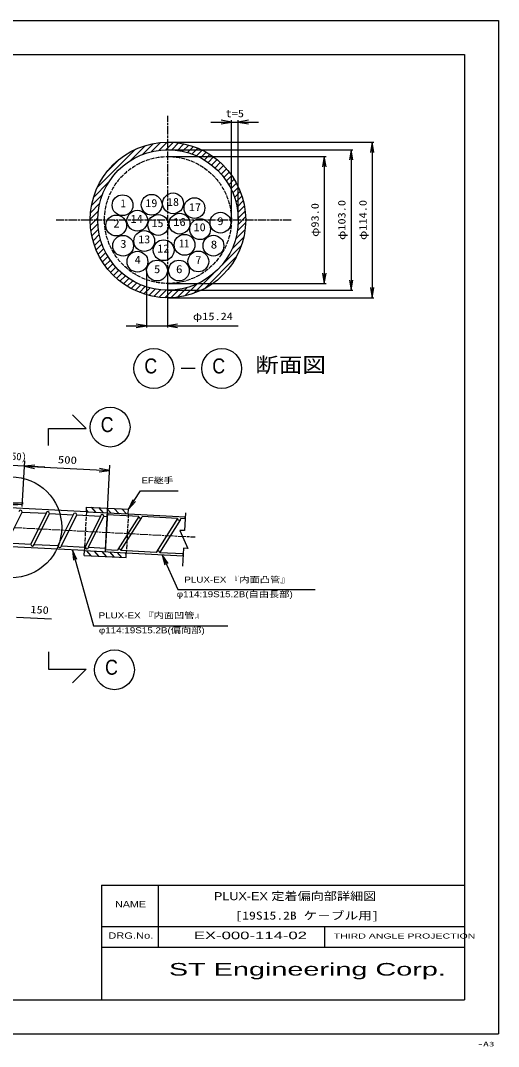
# Model space of a CAD drawing. Units: millimetres, scale not verified. Extents: x -610 to 1490, y -8197 to -6693.
# Drawn here: x 789 to 1490, y -8197 to -6693 of the extents above; entities that cross this region are included whole.
import ezdxf
from ezdxf.enums import TextEntityAlignment as Align

# ---------------------------------------------------------------- set-up
doc = ezdxf.new("R2010")
doc.units = ezdxf.units.MM
doc.linetypes.add('CHAIN', pattern=[18.5, 12, -1.5, 3.5, -1.5])
doc.linetypes.add('DASHED', pattern=[7.5, 6, -1.5])
for name, color, linetype, lineweight in [('0_2', 2, 'Continuous', 25), ('1外形線', 7, 'Continuous', 25), ('4中心線', 1, 'CHAIN', 25), ('6寸法線', 4, 'Continuous', 25), ('7枠', 7, 'DASHED', 25), ('外形線', 7, 'Continuous', 25)]:
    doc.layers.add(name, color=color, linetype=linetype, lineweight=lineweight)
doc.styles.add('Arial', font='')
doc.styles.add('txt', font='')
doc.styles.add('ＭＳ ゴシック', font='')
doc.styles.add('ＭＳ Ｐゴシック', font='')
doc.styles.get('Arial').set_extended_font_data('Arial')
doc.styles.get('txt').set_extended_font_data('txt')
doc.styles.get('ＭＳ ゴシック').set_extended_font_data('MS Gothic')
doc.styles.get('ＭＳ Ｐゴシック').set_extended_font_data('MS PGothic')

# ---------------------------------------------------------------- blocks, each defined once
blk = doc.blocks.new('open_arrow')
at = {"color": 0, "linetype": 'Continuous', "lineweight": -2}
blk.add_lwpolyline([(7.5, 1.25), (0, 0), (7.5, -1.25)], dxfattribs=at)
blk = doc.blocks.new('CUT')
at = {"color": 7, "linetype": 'Continuous', "lineweight": 25}
blk.add_lwpolyline([(6, 0), (2, 0), (2, 1), (-2, -1), (-2, 0), (-6, 0)], dxfattribs=at)

msp = doc.modelspace()

# ---------------------------------------------------------------- hatches: boundary and pattern name
at = {"layer": '1外形線'}
msp.add_hatch(color=256, dxfattribs=at).paths.add_polyline_path([(791.905, -7402.211), (792.035, -7399.714, -0.0263), (739.463, -7399.727), (617.131, -7393.316), (617, -7395.812), (739.332, -7402.223, 0.0263)])

# ---------------------------------------------------------------- linework, layer by layer
for p, q in [((901.629, -6938.135), (957.702, -6882.061)), ((950.002, -6898.742), (972.164, -6876.58)), ((968.13, -6889.594), (984.064, -6873.66)), ((981.178, -6885.526), (994.524, -6872.18)), ((992.177, -6883.507), (1004.002, -6871.682)), ((1001.936, -6882.728), (1012.743, -6871.922)), ((1010.819, -6882.826), (1020.891, -6872.754)), ((1019.024, -6883.601), (1028.543, -6874.082)), ((1026.676, -6884.93), (1035.768, -6875.838)), ((1033.856, -6886.73), (1042.612, -6877.974)), ((1040.623, -6888.943), (1049.112, -6880.454)), ((1047.019, -6891.528), (1055.295, -6883.251)), ((915.838, -6914.945), (934.513, -6896.27)), ((1053.073, -6894.454), (1061.183, -6886.344)), ((1058.808, -6897.699), (1066.79, -6889.717)), ((1064.241, -6901.246), (1072.128, -6893.359)), ((1069.384, -6905.084), (1077.207, -6897.26)), ((1074.244, -6909.204), (1082.031, -6901.416)), ((1078.826, -6913.602), (1086.604, -6905.824)), ((1083.131, -6918.277), (1090.927, -6910.481)), ((1087.157, -6923.232), (1094.998, -6915.39)), ((896.148, -6952.596), (918.31, -6930.434)), ((1090.897, -6928.471), (1098.813, -6920.555)), ((1094.345, -6934.004), (1102.366, -6925.983)), ((1097.485, -6939.844), (1105.646, -6931.683)), ((1100.299, -6946.01), (1108.642, -6937.668)), ((1102.763, -6952.527), (1111.335, -6943.955)), ((893.228, -6964.496), (909.162, -6948.562)), ((1104.842, -6959.428), (1113.702, -6950.568)), ((1106.491, -6966.759), (1115.715, -6957.535)), ((891.25, -6984.435), (903.075, -6972.609)), ((891.748, -6974.956), (905.094, -6961.611)), ((1107.644, -6974.586), (1117.333, -6964.897)), ((1108.208, -6983.002), (1118.503, -6972.708)), ((891.49, -6993.175), (902.296, -6982.369)), ((892.322, -7001.323), (902.394, -6991.251)), ((1106.897, -7002.275), (1119.161, -6990.011)), ((1108.039, -6992.152), (1119.149, -6981.042)), ((893.65, -7008.976), (903.169, -6999.456)), ((1104.32, -7013.832), (1118.367, -6999.785)), ((895.406, -7016.2), (904.498, -7007.108)), ((897.542, -7023.044), (906.297, -7014.289)), ((900.022, -7029.544), (908.51, -7021.056)), ((1099.156, -7027.975), (1116.471, -7010.66)), ((902.819, -7035.728), (911.095, -7027.451)), ((905.912, -7041.615), (914.022, -7033.505)), ((1083.688, -7052.424), (1112.878, -7023.234)), ((909.285, -7047.222), (917.267, -7039.24)), ((912.926, -7052.561), (920.814, -7044.673)), ((916.828, -7057.639), (924.652, -7049.816)), ((1058.759, -7086.334), (1105.901, -7039.191)), ((920.984, -7062.464), (928.772, -7054.676)), ((925.391, -7067.037), (933.17, -7059.258)), ((930.049, -7071.36), (937.845, -7063.563)), ((1042.801, -7093.311), (1071.991, -7064.121)), ((934.958, -7075.431), (942.8, -7067.589)), ((940.123, -7079.246), (948.039, -7071.33)), ((945.551, -7082.798), (953.572, -7074.777)), ((951.251, -7086.079), (959.412, -7077.917)), ((957.235, -7089.074), (965.578, -7080.732)), ((1030.228, -7096.904), (1047.543, -7079.589)), ((963.523, -7091.767), (972.094, -7083.195)), ((970.135, -7094.135), (978.995, -7085.275)), ((977.103, -7096.148), (986.327, -7086.923)), ((984.465, -7097.766), (994.154, -7088.077)), ((992.275, -7098.935), (1002.57, -7088.641)), ((1000.61, -7099.581), (1011.719, -7088.472)), ((1009.578, -7099.593), (1021.842, -7087.329)), ((1019.353, -7098.799), (1033.399, -7084.752)), ((1024.543, -7202.718), (1045.062, -7202.718)), ((865.364, -7271.31), (885.364, -7291.31)), ((830.364, -7316.31), (830.364, -7291.31)), ((830.364, -7291.31), (885.364, -7291.31)), ((824.786, -7348.025), (739.902, -7343.577)), ((791.739, -7405.378), (795.245, -7338.466)), ((791.739, -7405.378), (795.245, -7338.466)), ((794.827, -7346.455), (919.655, -7352.997)), ((913.584, -7468.842), (920.074, -7345.008)), ((885.702, -7413.307), (616.821, -7399.215)), ((791.905, -7402.211), (792.035, -7399.714)), ((792.035, -7399.714), (791.905, -7402.211)), ((769.169, -7459.021), (791.576, -7413.631)), ((791.576, -7413.631), (826.528, -7415.463)), ((826.528, -7415.463), (804.121, -7460.852)), ((809.115, -7461.114), (831.521, -7415.725)), ((831.521, -7415.725), (866.473, -7417.556)), ((866.473, -7417.556), (844.067, -7462.946)), ((849.06, -7463.208), (871.466, -7417.818)), ((871.466, -7417.818), (906.418, -7419.65)), ((906.418, -7419.65), (884.012, -7465.039)), ((885.702, -7413.307), (947.118, -7416.526)), ((885.702, -7413.307), (947.118, -7416.526)), ((889.005, -7465.301), (911.411, -7419.911)), ((911.411, -7419.911), (916.136, -7420.159)), ((916.41, -7414.916), (913.427, -7471.838)), ((916.41, -7414.916), (913.427, -7471.838)), ((962.388, -7420.08), (916.266, -7417.662)), ((962.388, -7420.08), (931.615, -7468.814)), ((936.225, -7470.279), (966.999, -7421.545)), ((947.118, -7416.526), (1030.434, -7420.892)), ((947.118, -7416.526), (1030.434, -7420.892)), ((1019.31, -7423.063), (967.381, -7420.341)), ((1019.31, -7423.063), (988.537, -7471.797)), ((993.147, -7473.262), (1023.921, -7424.528)), ((1030.29, -7423.638), (1024.303, -7423.324)), ((1030.29, -7423.638), (1030.434, -7420.892)), ((882.719, -7470.229), (613.838, -7456.137)), ((769.169, -7459.021), (804.121, -7460.852)), ((809.115, -7461.114), (844.067, -7462.946)), ((849.06, -7463.208), (884.012, -7465.039)), ((882.719, -7470.229), (944.135, -7473.447)), ((882.719, -7470.229), (944.135, -7473.447)), ((889.005, -7465.301), (913.702, -7466.595)), ((931.232, -7470.017), (913.571, -7469.092)), ((988.154, -7473.001), (936.225, -7470.279)), ((944.135, -7473.447), (1027.451, -7477.814)), ((944.135, -7473.447), (1027.451, -7477.814)), ((1027.595, -7475.068), (993.147, -7473.262)), ((1027.451, -7477.814), (1027.595, -7475.068)), ((830.364, -7618.741), (830.364, -7643.741)), ((830.364, -7643.741), (885.364, -7643.741)), ((865.364, -7663.741), (885.364, -7643.741)), ((907.825, -7960.714), (1439.809, -7960.714)), ((907.825, -7960.714), (907.825, -8128.348)), ((991.07, -7960.714), (991.07, -8051.256)), ((907.825, -8021.075), (1439.809, -8021.075)), ((1234.763, -8021.075), (1234.763, -8051.256)), ((907.825, -8051.256), (1439.809, -8051.256))]:
    msp.add_line(p, q, dxfattribs=at)
at = {"layer": '1外形線', "color": 2}
msp.add_line((783.237, -7567.601), (834.74, -7570.3), dxfattribs=at)
at = {"layer": '1外形線'}
for points in [[(947.485, -7409.535), (965.24, -7382.8), (1020.231, -7382.8)], [(865.112, -7469.306), (896.288, -7580.212), (1093.093, -7580.212)], [(996.929, -7476.214), (1019.947, -7527.286), (1221.298, -7527.286)]]:
    msp.add_lwpolyline(points, dxfattribs=at)
for centre, radius in [((1005.243, -6985.675), 114), ((1005.243, -6985.675), 103), ((984.434, -7203.289), 29.215), ((1084.041, -7203.289), 29.215), ((920.486, -7289.187), 29.215), ((775.379, -7436.064), 74.076), ((926.839, -7644.842), 29.215)]:
    msp.add_circle(centre, radius, dxfattribs=at)
for centre, radius, start, end in [((765.5, -6902.909), 500, 267, 273.02717), ((765.631, -6900.412), 500, 267, 273.02717), ((789.079, -7413.5), 2.5, 357, 177), ((829.024, -7415.594), 2.5, 357, 177), ((868.969, -7417.687), 2.5, 357, 177), ((908.915, -7419.781), 2.5, 357, 177), ((964.885, -7420.21), 2.5, 177, 357), ((1021.807, -7423.194), 2.5, 177, 357), ((806.618, -7460.983), 2.5, 177, 357), ((846.563, -7463.077), 2.5, 177, 357), ((886.508, -7465.17), 2.5, 177, 357), ((933.729, -7470.148), 2.5, 357, 177), ((990.65, -7473.131), 2.5, 357, 177)]:
    msp.add_arc(centre, radius, start, end, dxfattribs=at)
at = {"layer": '4中心線'}
for p, q in [((1005.243, -7137.881), (1005.243, -6832.794)), ((841.178, -6985.675), (1186.06, -6985.675)), ((336.216, -7413.049), (1045.314, -7450.211))]:
    msp.add_line(p, q, dxfattribs=at)
at = {"layer": '6寸法線'}
for p, q in [((885.702, -7413.307), (886.069, -7406.317)), ((888.376, -7413.447), (885.843, -7410.633)), ((886.069, -7406.317), (947.485, -7409.535)), ((899.586, -7414.035), (892.962, -7406.678)), ((910.796, -7414.622), (904.172, -7407.265)), ((922.006, -7415.209), (915.382, -7407.853)), ((933.216, -7415.797), (926.592, -7408.44)), ((944.426, -7416.384), (937.802, -7409.028)), ((947.118, -7416.526), (947.485, -7409.535)), ((882.353, -7477.219), (882.719, -7470.229)), ((892.889, -7477.771), (886.265, -7470.415)), ((904.099, -7478.359), (897.475, -7471.002)), ((915.309, -7478.946), (908.685, -7471.59)), ((926.519, -7479.534), (919.895, -7472.177)), ((882.353, -7477.219), (943.769, -7480.438)), ((937.729, -7480.121), (931.105, -7472.765)), ((944.04, -7475.268), (942.315, -7473.352)), ((943.769, -7480.438), (944.135, -7473.447))]:
    msp.add_line(p, q, dxfattribs=at)
at = {"layer": '6寸法線', "linetype": 'DASHED'}
for p, q in [((885.702, -7413.307), (882.719, -7470.229)), ((947.118, -7416.526), (944.135, -7473.447))]:
    msp.add_line(p, q, dxfattribs=at)
at = {"layer": '7枠'}
msp.add_circle((1005.243, -6985.675), 93, dxfattribs=at)
at = {"layer": '外形線'}
for p, q in [((-610.191, -6693.348), (1489.809, -6693.348)), ((1489.809, -6693.348), (1489.809, -8178.348)), ((-560.191, -6743.348), (1439.809, -6743.348)), ((1439.809, -6743.348), (1439.809, -8128.348)), ((1098.243, -6985.598), (1098.243, -6839.535)), ((1108.243, -6985.598), (1108.243, -6839.535)), ((1068.243, -6842.075), (1138.243, -6842.075)), ((1005.743, -6871.675), (1307.284, -6871.675)), ((1005.743, -6882.675), (1276.294, -6882.675)), ((1273.754, -6882.675), (1273.754, -7088.675)), ((1304.744, -6871.675), (1304.744, -7099.675)), ((1005.743, -6892.675), (1237.022, -6892.675)), ((1234.482, -6892.675), (1234.482, -7078.675)), ((973.903, -7060.286), (973.903, -7143.18)), ((1004.382, -7060.173), (1004.382, -7143.18)), ((1005.743, -7078.675), (1237.022, -7078.675)), ((1005.743, -7088.675), (1276.294, -7088.675)), ((1005.743, -7099.675), (1307.284, -7099.675)), ((943.903, -7140.64), (1107.961, -7140.64)), ((-560.191, -8128.348), (1439.809, -8128.348)), ((-610.191, -8178.348), (1489.809, -8178.348))]:
    msp.add_line(p, q, dxfattribs=at)
for centre in [(1012.736, -6961.314), (938.678, -6964.055), (981.337, -6963.38), (1044.151, -6968.217), (960.317, -6986.744), (1022.233, -6991.116), (1082.26, -6989.637), (929.439, -6993.767), (991.039, -6992.987), (1052.405, -6999.092), (970.45, -7016.557), (939.551, -7023.407), (999.005, -7030.012), (1029.58, -7022.054), (1071.962, -7023.337), (960.518, -7046.817), (1049.763, -7046.447), (989.143, -7059.73), (1021.344, -7059.73)]:
    msp.add_circle(centre, 15.24, dxfattribs=at)

# ---------------------------------------------------------------- block references
at = {"layer": '1外形線'}
for name, p, xscale, yscale, rotation in [('open_arrow', (794.827, -7346.455), 2, 2, 357), ('open_arrow', (794.827, -7346.455), 2, 2, 357), ('open_arrow', (919.655, -7352.997), 2, 2, 177), ('open_arrow', (947.485, -7409.535), 2, 2, 56.4), ('CUT', (1028.708, -7453.819), 6.5, 6.5, 87), ('open_arrow', (865.112, -7469.306), 2, 2, 285.7), ('open_arrow', (996.929, -7476.214), 2, 2, 294.3)]:
    msp.add_blockref(name, p, dxfattribs=dict(at, xscale=xscale, yscale=yscale, rotation=rotation))
at = {"layer": '外形線', "xscale": 2, "yscale": 2}
for p, rotation in [((1098.243, -6842.075), 180), ((1273.754, -6882.675), 270), ((1304.744, -6871.675), 270), ((1234.482, -6892.675), 270), ((1234.482, -7078.675), 90), ((1273.754, -7088.675), 90), ((1304.744, -7099.675), 90), ((973.903, -7140.64), 180)]:
    msp.add_blockref('open_arrow', p, dxfattribs=dict(at, rotation=rotation))
for p in [(1108.243, -6842.075), (1004.382, -7140.64)]:
    msp.add_blockref('open_arrow', p, dxfattribs=at)

# ---------------------------------------------------------------- texts
at = {"layer": '0_2'}
for s, style, width, p in [('PLUX-EX 定着偏向部詳細図', 'ＭＳ Ｐゴシック', 1.2, (1072.738, -7986.024)), ('[19S15.2B ケ－ブル用]', 'ＭＳ ゴシック', 1.25, (1104.115, -8014.465))]:
    msp.add_text(s, height=11.75, dxfattribs=dict(at, style=style, width=width)).set_placement(p, align=Align.BOTTOM_LEFT)
at = {"layer": '0_2', "style": 'ＭＳ Ｐゴシック', "width": 1.7}
msp.add_text('EX-000-114-02', height=11, dxfattribs=at).set_placement((1043.16, -8028.619), align=Align.TOP_LEFT)
at = {"layer": '1外形線'}
for s, height, style, width, p in [('断面図', 21.99, 'ＭＳ ゴシック', 1.15, (1133.297, -7186.967)), ('C', 21.99, 'Arial', 0.85, (970.643, -7188.575)), ('C', 21.99, 'Arial', 0.85, (1070.251, -7188.575)), ('C', 21.99, 'Arial', 0.85, (906.696, -7274.473)), ('EF継手', 8.798, 'ＭＳ Ｐゴシック', 1.2, (966.764, -7362.851)), ('PLUX-EX 『内面凸管』', 8.798, 'ＭＳ Ｐゴシック', 1.25, (1029.31, -7508.308)), ('φ114:19S15.2B(自由長部)', 8.798, 'ＭＳ Ｐゴシック', 1.25, (1018.172, -7529.675)), ('PLUX-EX 『内面凹管』', 8.798, 'ＭＳ Ｐゴシック', 1.25, (903.634, -7560.737)), ('φ114:19S15.2B(偏向部)', 8.798, 'ＭＳ Ｐゴシック', 1.25, (904.038, -7582.601)), ('C', 21.99, 'Arial', 0.85, (913.049, -7630.128)), ('NAME', 9.219, 'ＭＳ Ｐゴシック', 1.3, (927.772, -7983.809)), ('DRG.No.', 9.219, 'ＭＳ Ｐゴシック', 1.35, (917.765, -8029.73)), ('THIRD ANGLE PROJECTION', 7.375, 'ＭＳ Ｐゴシック', 1.6, (1248.265, -8031.339)), ('ST Engineering Corp.', 18.44, 'ＭＳ Ｐゴシック', 1.75, (1006.697, -8074.558))]:
    msp.add_text(s, height=height, dxfattribs=dict(at, style=style, width=width)).set_placement(p, align=Align.TOP_LEFT)
at = {"layer": '1外形線', "style": 'ＭＳ ゴシック'}
msp.add_text('(50)', height=11, rotation=357, dxfattribs=at).set_placement((783.064, -7332.063), align=Align.MIDDLE_CENTER)
for s, width, p in [('500', 1.25, (857.895, -7337.243)), ('150', 1.2, (817.132, -7556.86))]:
    msp.add_text(s, height=11, rotation=357, dxfattribs=dict(at, width=width)).set_placement(p, align=Align.MIDDLE_CENTER)
at = {"layer": '6寸法線', "color": 7, "style": 'txt', "width": 1.8}
msp.add_text('-A3', height=6.873, dxfattribs=at).set_placement((1458.8, -8198.851), align=Align.BOTTOM_LEFT)
at = {"layer": '外形線', "style": 'ＭＳ ゴシック', "width": 1.2}
for s, p in [('t=5', (1103.243, -6829.575)), ('φ15.24', (1071.172, -7126.921))]:
    msp.add_text(s, height=11, dxfattribs=at).set_placement(p, align=Align.MIDDLE_CENTER)
at = {"layer": '外形線', "style": 'ＭＳ ゴシック'}
for s, width, p in [('1', 0.95, (935.812, -6955.34)), ('19', 1.1, (972.133, -6955.084)), ('18', 1.1, (1003.885, -6953.378)), ('17', 1.1, (1036.097, -6960.99)), ('2', 1.15, (925.283, -6985.052)), ('14', 1.1, (950.592, -6978.122)), ('15', 1.1, (981.217, -6984.408)), ('16', 1.15, (1012.948, -6982.639)), ('10', 1.1, (1042.934, -6990.394)), ('9', 1.15, (1077.662, -6981.467)), ('3', 1.15, (935.395, -7014.692)), ('13', 1.1, (961.759, -7008.134)), ('11', 0.95, (1021.425, -7014.033)), ('8', 1.2, (1067.94, -7015.761)), ('12', 1.1, (989.759, -7021.603)), ('4', 1.15, (956.363, -7038.102)), ('7', 1.1, (1045.476, -7038.56)), ('5', 1.15, (984.856, -7051.843)), ('6', 1.2, (1017.057, -7051.843))]:
    msp.add_text(s, height=11.73, dxfattribs=dict(at, width=width)).set_placement(p, align=Align.TOP_LEFT)
at = {"layer": '外形線', "style": 'ＭＳ ゴシック', "width": 1.2}
for s, p in [('φ103.0', (1260.036, -6985.675)), ('φ114.0', (1291.026, -6985.675)), ('φ93.0', (1220.764, -6985.675))]:
    msp.add_text(s, height=11, rotation=90, dxfattribs=at).set_placement(p, align=Align.MIDDLE_CENTER)

doc.saveas('drawing.dxf')
